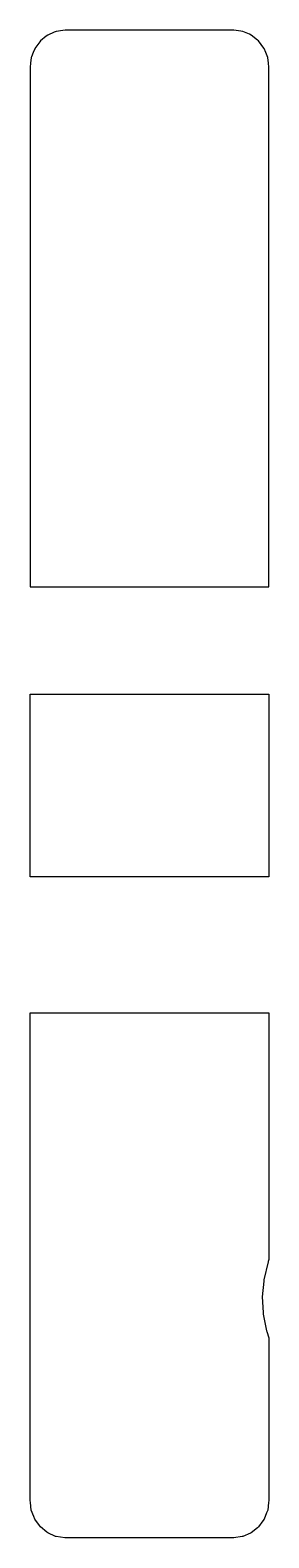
# Model space of a CAD drawing. Header units: metres. Extents: x 2.4 to 16, y -15.6 to 70.3.
import ezdxf

# ---------------------------------------------------------------- set-up
doc = ezdxf.new("R2010")
doc.units = ezdxf.units.M

msp = doc.modelspace()

# ---------------------------------------------------------------- linework, layer by layer
for p, q in [((2.945, 69.611), (2.668, 69.236)), ((2.986, 69.666), (2.945, 69.611)), ((3.321, 69.933), (2.986, 69.666)), ((3.4, 69.996), (3.321, 69.933)), ((3.771, 70.156), (3.4, 69.996)), ((3.882, 70.204), (3.771, 70.156)), ((4.272, 70.257), (3.882, 70.204)), ((4.4, 70.275), (4.272, 70.257)), ((11.603, 70.275), (4.4, 70.275)), ((14, 70.275), (11.603, 70.275)), ((14.394, 70.221), (14, 70.275)), ((14.518, 70.204), (14.394, 70.221)), ((14.901, 70.039), (14.518, 70.204)), ((15, 69.996), (14.901, 70.039)), ((15.355, 69.713), (15, 69.996)), ((15.414, 69.666), (15.355, 69.713)), ((15.716, 69.258), (15.414, 69.666)), ((2.468, 68.723), (2.428, 68.402)), ((2.479, 68.751), (2.468, 68.723)), ((2.576, 69.005), (2.479, 68.751)), ((2.659, 69.213), (2.576, 69.005)), ((2.668, 69.236), (2.659, 69.213)), ((15.732, 69.236), (15.716, 69.258)), ((15.824, 69.005), (15.732, 69.236)), ((15.932, 68.723), (15.824, 69.005)), ((15.972, 68.402), (15.932, 68.723)), ((2.428, 68.402), (2.4, 68.174)), ((2.4, 68.174), (2.4, 68.052)), ((2.4, 68.052), (2.4, 65.718)), ((16, 68.174), (15.972, 68.402)), ((16, 67.908), (16, 68.174)), ((16, 67.712), (16, 67.908)), ((16, 63.32), (16, 67.712)), ((2.4, 65.718), (2.4, 65.441)), ((2.4, 65.441), (2.4, 63.914)), ((2.4, 63.914), (2.4, 62.866)), ((2.4, 62.866), (2.4, 62.442)), ((16, 61.727), (16, 63.32)), ((2.4, 62.442), (2.4, 61.669)), ((2.4, 61.669), (2.4, 61.051)), ((2.4, 61.051), (2.4, 60.595)), ((16, 60.829), (16, 61.727)), ((16, 61.727), (16, 61.727)), ((2.4, 60.595), (2.4, 60.097)), ((2.4, 60.097), (2.4, 59.608)), ((16, 59.46), (16, 60.829)), ((2.4, 59.608), (2.4, 59.186)), ((16, 59.234), (16, 59.46)), ((16, 59.108), (16, 59.234)), ((2.4, 59.186), (2.4, 58.799)), ((2.4, 58.799), (2.4, 58.303)), ((16, 58.096), (16, 59.108)), ((2.4, 58.303), (2.4, 57.94)), ((2.4, 57.94), (2.4, 57.443)), ((16, 58.029), (16, 58.096)), ((16, 57.979), (16, 58.029)), ((16, 57.939), (16, 57.979)), ((16, 57.904), (16, 57.939)), ((16, 57.872), (16, 57.904)), ((16, 57.841), (16, 57.872)), ((16, 56.876), (16, 57.841)), ((2.4, 57.443), (2.4, 57.075)), ((2.4, 57.075), (2.4, 56.6)), ((16, 55.985), (16, 56.876)), ((2.4, 56.6), (2.4, 56.205)), ((2.4, 56.205), (2.4, 55.922)), ((2.4, 55.922), (2.4, 52.193)), ((16, 41.151), (16, 55.985)), ((2.4, 52.193), (2.4, 48.409)), ((2.4, 48.409), (2.4, 41.151)), ((2.4, 41.151), (2.4, 38.581)), ((16, 38.581), (16, 41.151)), ((2.4, 38.581), (6.407, 38.581)), ((6.407, 38.581), (16, 38.581)), ((2.4, 31.08), (2.4, 32.472)), ((2.4, 32.472), (11.993, 32.472)), ((11.993, 32.472), (16, 32.472)), ((16, 32.472), (16, 29.92)), ((16, 32.472), (16, 32.472)), ((2.4, 29.92), (2.4, 31.08)), ((2.4, 26.784), (2.4, 29.92)), ((16, 29.92), (16, 24.817)), ((2.4, 22.992), (2.4, 26.784)), ((16, 24.817), (16, 22.992)), ((2.4, 22.577), (2.4, 22.992)), ((2.4, 22.08), (2.4, 22.577)), ((16, 22.992), (16, 22.08)), ((14.567, 22.08), (2.4, 22.08)), ((16, 22.08), (14.567, 22.08)), ((2.4, 13.926), (2.4, 14.332)), ((2.4, 14.332), (3.833, 14.332)), ((2.4, 13.419), (2.4, 13.926)), ((3.833, 14.332), (16, 14.332)), ((16, 14.332), (16, 13.419)), ((2.4, 8.421), (2.4, 13.419)), ((16, 13.419), (16, 9.057)), ((16, 9.057), (16, 0.291)), ((2.4, 3.629), (2.4, 8.421)), ((2.4, -0.493), (2.4, 3.629)), ((15.953, 0.161), (15.712, -0.856)), ((15.957, 0.175), (15.953, 0.161)), ((16, 0.291), (15.957, 0.175)), ((2.4, -0.855), (2.4, -0.493)), ((2.4, -1.307), (2.4, -0.855)), ((15.712, -0.856), (15.704, -0.939)), ((2.4, -1.804), (2.4, -1.307)), ((15.704, -0.939), (15.621, -1.839)), ((2.4, -2.172), (2.4, -1.804)), ((2.4, -2.668), (2.4, -2.172)), ((15.621, -1.839), (15.669, -2.719)), ((2.4, -3.053), (2.4, -2.668)), ((2.4, -3.464), (2.4, -3.053)), ((15.669, -2.719), (15.679, -2.811)), ((15.679, -2.811), (15.871, -3.772)), ((2.4, -3.959), (2.4, -3.464)), ((2.4, -4.435), (2.4, -3.959)), ((15.871, -3.772), (15.882, -3.807)), ((15.882, -3.807), (16, -4.156)), ((16, -4.156), (16, -5.499)), ((2.4, -4.901), (2.4, -4.435)), ((2.4, -5.482), (2.4, -4.901)), ((2.4, -6.181), (2.4, -5.482)), ((16, -5.499), (16, -6.299)), ((16, -5.499), (16, -5.499)), ((2.4, -6.631), (2.4, -6.181)), ((2.4, -7.552), (2.4, -6.631)), ((16, -6.299), (16, -8.641)), ((2.4, -8.802), (2.4, -7.552)), ((2.4, -9.177), (2.4, -8.802)), ((2.4, -10.982), (2.4, -9.177)), ((16, -8.641), (16, -13.427)), ((2.4, -13.427), (2.4, -10.982)), ((2.412, -13.534), (2.4, -13.427)), ((2.468, -13.969), (2.412, -13.534)), ((15.988, -13.534), (15.932, -13.969)), ((16, -13.427), (15.988, -13.534)), ((2.612, -14.339), (2.468, -13.969)), ((2.668, -14.484), (2.612, -14.339)), ((2.929, -14.847), (2.668, -14.484)), ((15.662, -14.581), (15.414, -14.926)), ((15.732, -14.484), (15.662, -14.581)), ((15.87, -14.129), (15.732, -14.484)), ((15.932, -13.969), (15.87, -14.129)), ((2.986, -14.926), (2.929, -14.847)), ((3.357, -15.23), (2.986, -14.926)), ((3.4, -15.265), (3.357, -15.23)), ((3.853, -15.465), (3.4, -15.265)), ((14.956, -15.284), (14.518, -15.478)), ((15, -15.265), (14.956, -15.284)), ((15.353, -14.976), (15, -15.265)), ((15.414, -14.926), (15.353, -14.976)), ((3.882, -15.478), (3.853, -15.465)), ((4.377, -15.548), (3.882, -15.478)), ((4.4, -15.551), (4.377, -15.548)), ((13.573, -15.551), (4.4, -15.551)), ((14, -15.551), (13.573, -15.551)), ((14.488, -15.482), (14, -15.551)), ((14.518, -15.478), (14.488, -15.482))]:
    msp.add_line(p, q)

doc.saveas('drawing.dxf')
